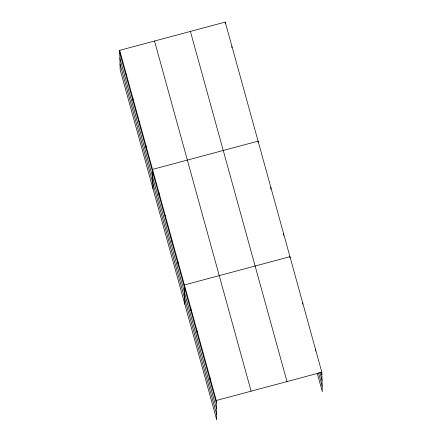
<?xml version="1.0" encoding="UTF-8"?>
<svg xmlns="http://www.w3.org/2000/svg" width="442" height="442" viewBox="0 0 442 442"><rect width="100%" height="100%" fill="white"/><g stroke="black" fill="none" stroke-linecap="round" stroke-linejoin="round"><path stroke-width="0.66" d="M119.688 50.349L216.276 400.496L216.751 419.9L120.163 69.753L119.688 50.349L225.249 22.1L321.837 372.247L322.312 391.651L317.212 373.164M216.276 400.496L321.837 372.247M321.168 372.076L321.898 374.717M319.848 372.385L322.03 380.308M318.533 372.86L322.174 386.065M190.414 31.421L287.002 381.568M154.523 41.029L251.111 391.176M119.749 52.819L216.337 402.966M119.887 58.405L216.475 408.552M120.031 64.162L216.619 414.309M315.461 349.136L315.505 350.992M302.709 302.919L302.742 304.151M289.991 257.935L289.963 256.697L184.402 284.946L184.878 304.35M283.587 233.591L283.631 235.442M270.835 187.369L270.88 189.22M258.117 142.385L258.089 141.153L152.529 169.397L153.004 188.8M231.829 46.526L231.862 47.764M225.249 22.1L225.293 23.951M209.906 377.385L209.967 379.855M203.53 354.274L203.591 356.744M197.154 331.168L197.215 333.638M190.778 308.057L190.839 310.527M178.032 261.835L178.087 264.305M171.656 238.73L171.717 241.199M165.28 215.619L165.341 218.088M158.905 192.508L158.965 194.977M145.965 145.589L146.02 148.059M139.396 121.777L139.457 124.246M132.827 97.969L132.887 100.439M126.257 74.157L126.318 76.626"/></g></svg>
